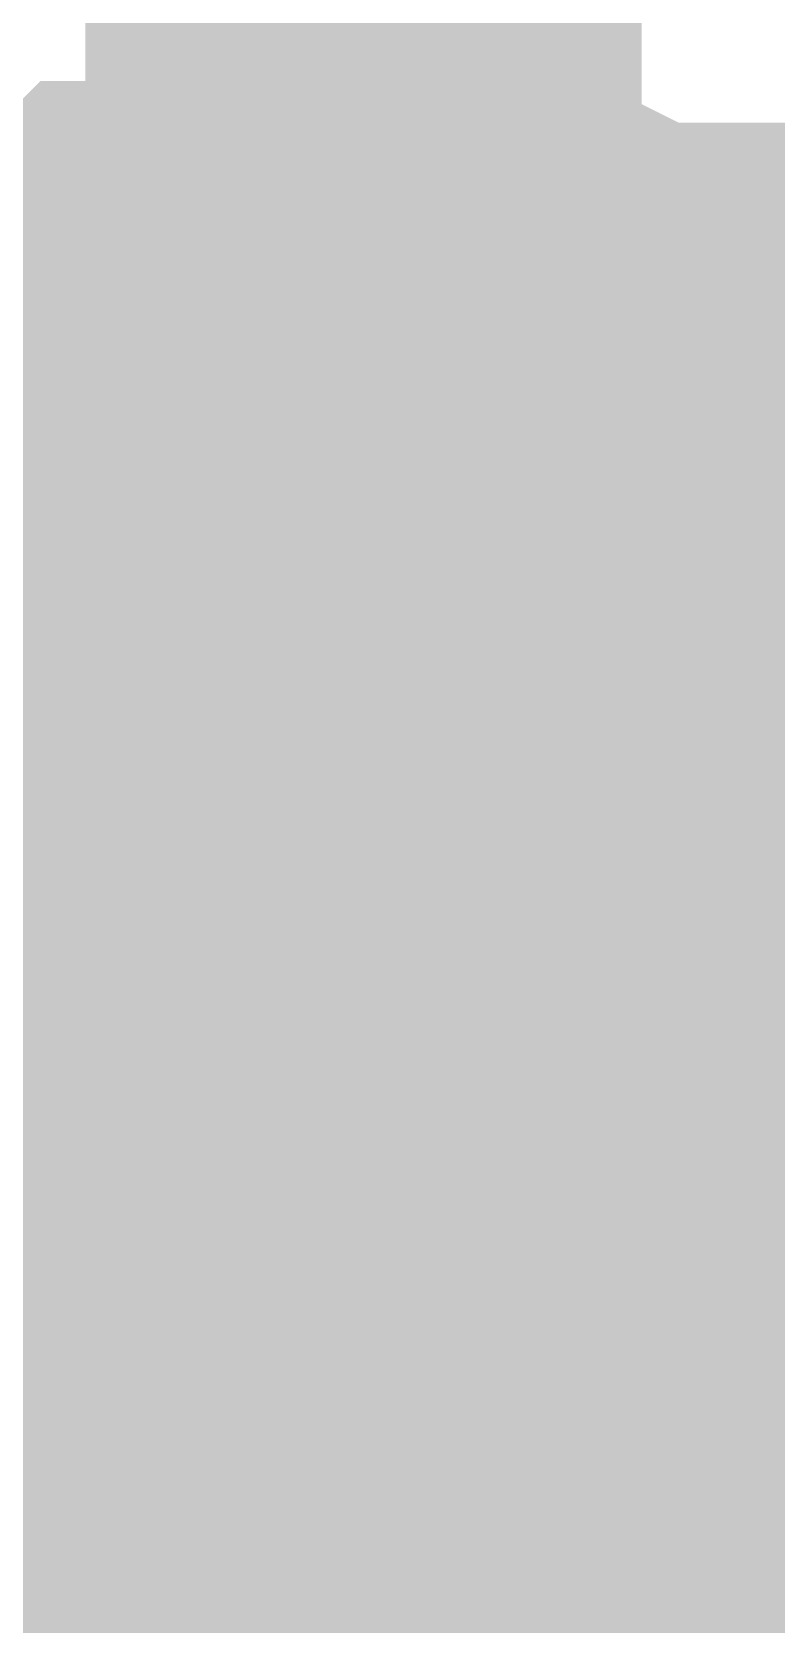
# Model space of a CAD drawing. Header units: inches. Extents: x 0 to 594, y 0 to 420.
# Drawn here: x 537.333 to 537.734, y 192.319 to 193.177 of the extents above; entities that cross this region are included whole.
import ezdxf

# ---------------------------------------------------------------- set-up
doc = ezdxf.new("R2010")
doc.units = ezdxf.units.IN
doc.layers.add('Sheet', color=255, linetype='Continuous')

msp = doc.modelspace()

# ---------------------------------------------------------------- linework, layer by layer
at = {"layer": 'Sheet'}
for points in [[(537.51177, 196.58383, 0.29972, 0.29972, 0), (537.51177, 192.48507, 0.29972, 0.29972, 0)], [(537.17579, 192.88823, 0.29972, 0.29972, 0), (537.19819, 192.91062, 0.29972, 0.29972, 0), (537.22059, 192.91062, 0.29972, 0.29972, 0), (537.24299, 192.93302, 0.29972, 0.29972, 0), (537.26539, 192.93302, 0.29972, 0.29972, 0), (537.28778, 192.95542, 0.29972, 0.29972, 0), (537.31018, 192.95542, 0.29972, 0.29972, 0), (537.33258, 192.97782, 0.29972, 0.29972, 0), (537.35498, 192.97782, 0.29972, 0.29972, 0), (537.37738, 192.97782, 0.29972, 0.29972, 0), (537.39977, 193.00021, 0.29972, 0.29972, 0), (537.42217, 193.00021, 0.29972, 0.29972, 0), (537.46697, 193.00021, 0.29972, 0.29972, 0), (537.48937, 193.00021, 0.29972, 0.29972, 0), (537.51177, 193.00021, 0.29972, 0.29972, 0)], [(537.17579, 192.88823, 0.29972, 0.29972, 0), (537.19819, 192.91062, 0.29972, 0.29972, 0), (537.22059, 192.91062, 0.29972, 0.29972, 0), (537.24299, 192.93302, 0.29972, 0.29972, 0), (537.26539, 192.93302, 0.29972, 0.29972, 0), (537.28778, 192.95542, 0.29972, 0.29972, 0), (537.31018, 192.95542, 0.29972, 0.29972, 0), (537.33258, 192.97782, 0.29972, 0.29972, 0), (537.35498, 192.97782, 0.29972, 0.29972, 0), (537.37738, 192.97782, 0.29972, 0.29972, 0), (537.39977, 193.00021, 0.29972, 0.29972, 0), (537.42217, 193.00021, 0.29972, 0.29972, 0), (537.46697, 193.00021, 0.29972, 0.29972, 0), (537.48937, 193.00021, 0.29972, 0.29972, 0), (537.51177, 193.00021, 0.29972, 0.29972, 0)], [(537.17579, 192.88823, 0.29972, 0.29972, 0), (537.19819, 192.91062, 0.29972, 0.29972, 0), (537.22059, 192.91062, 0.29972, 0.29972, 0), (537.24299, 192.93302, 0.29972, 0.29972, 0), (537.26539, 192.93302, 0.29972, 0.29972, 0), (537.28778, 192.95542, 0.29972, 0.29972, 0), (537.31018, 192.95542, 0.29972, 0.29972, 0), (537.33258, 192.97782, 0.29972, 0.29972, 0), (537.35498, 192.97782, 0.29972, 0.29972, 0), (537.37738, 192.97782, 0.29972, 0.29972, 0), (537.39977, 193.00021, 0.29972, 0.29972, 0), (537.42217, 193.00021, 0.29972, 0.29972, 0), (537.46697, 193.00021, 0.29972, 0.29972, 0), (537.48937, 193.00021, 0.29972, 0.29972, 0), (537.51177, 193.00021, 0.29972, 0.29972, 0)], [(537.17579, 192.88823, 0.29972, 0.29972, 0), (537.19819, 192.91062, 0.29972, 0.29972, 0), (537.22059, 192.91062, 0.29972, 0.29972, 0), (537.24299, 192.93302, 0.29972, 0.29972, 0), (537.26539, 192.93302, 0.29972, 0.29972, 0), (537.28778, 192.95542, 0.29972, 0.29972, 0), (537.31018, 192.95542, 0.29972, 0.29972, 0), (537.33258, 192.97782, 0.29972, 0.29972, 0), (537.35498, 192.97782, 0.29972, 0.29972, 0), (537.37738, 192.97782, 0.29972, 0.29972, 0), (537.39977, 193.00021, 0.29972, 0.29972, 0), (537.42217, 193.00021, 0.29972, 0.29972, 0), (537.46697, 193.00021, 0.29972, 0.29972, 0), (537.48937, 193.00021, 0.29972, 0.29972, 0), (537.51177, 193.00021, 0.29972, 0.29972, 0)], [(537.17579, 192.88823, 0.29972, 0.29972, 0), (537.19819, 192.91062, 0.29972, 0.29972, 0), (537.22059, 192.91062, 0.29972, 0.29972, 0), (537.24299, 192.93302, 0.29972, 0.29972, 0), (537.26539, 192.93302, 0.29972, 0.29972, 0), (537.28778, 192.95542, 0.29972, 0.29972, 0), (537.31018, 192.95542, 0.29972, 0.29972, 0), (537.33258, 192.97782, 0.29972, 0.29972, 0), (537.35498, 192.97782, 0.29972, 0.29972, 0), (537.37738, 192.97782, 0.29972, 0.29972, 0), (537.39977, 193.00021, 0.29972, 0.29972, 0), (537.42217, 193.00021, 0.29972, 0.29972, 0), (537.46697, 193.00021, 0.29972, 0.29972, 0), (537.48937, 193.00021, 0.29972, 0.29972, 0), (537.51177, 193.00021, 0.29972, 0.29972, 0)], [(537.17579, 192.88823, 0.29972, 0.29972, 0), (537.19819, 192.91062, 0.29972, 0.29972, 0), (537.22059, 192.91062, 0.29972, 0.29972, 0), (537.24299, 192.93302, 0.29972, 0.29972, 0), (537.26539, 192.93302, 0.29972, 0.29972, 0), (537.28778, 192.95542, 0.29972, 0.29972, 0), (537.31018, 192.95542, 0.29972, 0.29972, 0), (537.33258, 192.97782, 0.29972, 0.29972, 0), (537.35498, 192.97782, 0.29972, 0.29972, 0), (537.37738, 192.97782, 0.29972, 0.29972, 0), (537.39977, 193.00021, 0.29972, 0.29972, 0), (537.42217, 193.00021, 0.29972, 0.29972, 0), (537.46697, 193.00021, 0.29972, 0.29972, 0), (537.48937, 193.00021, 0.29972, 0.29972, 0), (537.51177, 193.00021, 0.29972, 0.29972, 0)], [(537.17579, 192.88823, 0.29972, 0.29972, 0), (537.19819, 192.91062, 0.29972, 0.29972, 0), (537.22059, 192.91062, 0.29972, 0.29972, 0), (537.24299, 192.93302, 0.29972, 0.29972, 0), (537.26539, 192.93302, 0.29972, 0.29972, 0), (537.28778, 192.95542, 0.29972, 0.29972, 0), (537.31018, 192.95542, 0.29972, 0.29972, 0), (537.33258, 192.97782, 0.29972, 0.29972, 0), (537.35498, 192.97782, 0.29972, 0.29972, 0), (537.37738, 192.97782, 0.29972, 0.29972, 0), (537.39977, 193.00021, 0.29972, 0.29972, 0), (537.42217, 193.00021, 0.29972, 0.29972, 0), (537.46697, 193.00021, 0.29972, 0.29972, 0), (537.48937, 193.00021, 0.29972, 0.29972, 0), (537.51177, 193.00021, 0.29972, 0.29972, 0)], [(537.17579, 192.88823, 0.29972, 0.29972, 0), (537.19819, 192.91062, 0.29972, 0.29972, 0), (537.22059, 192.91062, 0.29972, 0.29972, 0), (537.24299, 192.93302, 0.29972, 0.29972, 0), (537.26539, 192.93302, 0.29972, 0.29972, 0), (537.28778, 192.95542, 0.29972, 0.29972, 0), (537.31018, 192.95542, 0.29972, 0.29972, 0), (537.33258, 192.97782, 0.29972, 0.29972, 0), (537.35498, 192.97782, 0.29972, 0.29972, 0), (537.37738, 192.97782, 0.29972, 0.29972, 0), (537.39977, 193.00021, 0.29972, 0.29972, 0), (537.42217, 193.00021, 0.29972, 0.29972, 0), (537.46697, 193.00021, 0.29972, 0.29972, 0), (537.48937, 193.00021, 0.29972, 0.29972, 0), (537.51177, 193.00021, 0.29972, 0.29972, 0)], [(537.51177, 193.00021, 0.29972, 0.29972, 0), (537.51177, 193.00021, 0.29972, 0.29972, 0)], [(537.51177, 193.00021, 0.29972, 0.29972, 0), (537.53416, 193.00021, 0.29972, 0.29972, 0), (537.55656, 193.00021, 0.29972, 0.29972, 0), (537.57896, 193.00021, 0.29972, 0.29972, 0), (537.60136, 193.00021, 0.29972, 0.29972, 0), (537.64615, 192.97782, 0.29972, 0.29972, 0), (537.66855, 192.97782, 0.29972, 0.29972, 0), (537.69095, 192.97782, 0.29972, 0.29972, 0), (537.71335, 192.95542, 0.29972, 0.29972, 0), (537.73575, 192.95542, 0.29972, 0.29972, 0), (537.75815, 192.93302, 0.29972, 0.29972, 0), (537.78054, 192.93302, 0.29972, 0.29972, 0), (537.80294, 192.91062, 0.29972, 0.29972, 0), (537.80294, 192.91062, 0.29972, 0.29972, 0), (537.82534, 192.88823, 0.29972, 0.29972, 0), (537.84774, 192.86583, 0.29972, 0.29972, 0), (537.87014, 192.84343, 0.29972, 0.29972, 0), (537.89253, 192.84343, 0.29972, 0.29972, 0)], [(537.51177, 193.00021, 0.29972, 0.29972, 0), (537.51177, 193.00021, 0.29972, 0.29972, 0)], [(537.51177, 193.00021, 0.29972, 0.29972, 0), (537.53416, 193.00021, 0.29972, 0.29972, 0), (537.55656, 193.00021, 0.29972, 0.29972, 0), (537.57896, 193.00021, 0.29972, 0.29972, 0), (537.60136, 193.00021, 0.29972, 0.29972, 0), (537.64615, 192.97782, 0.29972, 0.29972, 0), (537.66855, 192.97782, 0.29972, 0.29972, 0), (537.69095, 192.97782, 0.29972, 0.29972, 0), (537.71335, 192.95542, 0.29972, 0.29972, 0), (537.73575, 192.95542, 0.29972, 0.29972, 0), (537.75815, 192.93302, 0.29972, 0.29972, 0), (537.78054, 192.93302, 0.29972, 0.29972, 0), (537.80294, 192.91062, 0.29972, 0.29972, 0), (537.80294, 192.91062, 0.29972, 0.29972, 0), (537.82534, 192.88823, 0.29972, 0.29972, 0), (537.84774, 192.86583, 0.29972, 0.29972, 0), (537.87014, 192.84343, 0.29972, 0.29972, 0), (537.89253, 192.84343, 0.29972, 0.29972, 0)], [(537.51177, 193.00021, 0.29972, 0.29972, 0), (537.51177, 193.00021, 0.29972, 0.29972, 0)], [(537.51177, 193.00021, 0.29972, 0.29972, 0), (537.53416, 193.00021, 0.29972, 0.29972, 0), (537.55656, 193.00021, 0.29972, 0.29972, 0), (537.57896, 193.00021, 0.29972, 0.29972, 0), (537.60136, 193.00021, 0.29972, 0.29972, 0), (537.64615, 192.97782, 0.29972, 0.29972, 0), (537.66855, 192.97782, 0.29972, 0.29972, 0), (537.69095, 192.97782, 0.29972, 0.29972, 0), (537.71335, 192.95542, 0.29972, 0.29972, 0), (537.73575, 192.95542, 0.29972, 0.29972, 0), (537.75815, 192.93302, 0.29972, 0.29972, 0), (537.78054, 192.93302, 0.29972, 0.29972, 0), (537.80294, 192.91062, 0.29972, 0.29972, 0), (537.80294, 192.91062, 0.29972, 0.29972, 0), (537.82534, 192.88823, 0.29972, 0.29972, 0), (537.84774, 192.86583, 0.29972, 0.29972, 0), (537.87014, 192.84343, 0.29972, 0.29972, 0), (537.89253, 192.84343, 0.29972, 0.29972, 0)], [(537.51177, 193.00021, 0.29972, 0.29972, 0), (537.51177, 193.00021, 0.29972, 0.29972, 0)], [(537.51177, 193.00021, 0.29972, 0.29972, 0), (537.53416, 193.00021, 0.29972, 0.29972, 0), (537.55656, 193.00021, 0.29972, 0.29972, 0), (537.57896, 193.00021, 0.29972, 0.29972, 0), (537.60136, 193.00021, 0.29972, 0.29972, 0), (537.64615, 192.97782, 0.29972, 0.29972, 0), (537.66855, 192.97782, 0.29972, 0.29972, 0), (537.69095, 192.97782, 0.29972, 0.29972, 0), (537.71335, 192.95542, 0.29972, 0.29972, 0), (537.73575, 192.95542, 0.29972, 0.29972, 0), (537.75815, 192.93302, 0.29972, 0.29972, 0), (537.78054, 192.93302, 0.29972, 0.29972, 0), (537.80294, 192.91062, 0.29972, 0.29972, 0), (537.80294, 192.91062, 0.29972, 0.29972, 0), (537.82534, 192.88823, 0.29972, 0.29972, 0), (537.84774, 192.86583, 0.29972, 0.29972, 0), (537.87014, 192.84343, 0.29972, 0.29972, 0), (537.89253, 192.84343, 0.29972, 0.29972, 0)], [(537.51177, 193.00021, 0.29972, 0.29972, 0), (537.51177, 193.00021, 0.29972, 0.29972, 0)], [(537.51177, 193.00021, 0.29972, 0.29972, 0), (537.53416, 193.00021, 0.29972, 0.29972, 0), (537.55656, 193.00021, 0.29972, 0.29972, 0), (537.57896, 193.00021, 0.29972, 0.29972, 0), (537.60136, 193.00021, 0.29972, 0.29972, 0), (537.64615, 192.97782, 0.29972, 0.29972, 0), (537.66855, 192.97782, 0.29972, 0.29972, 0), (537.69095, 192.97782, 0.29972, 0.29972, 0), (537.71335, 192.95542, 0.29972, 0.29972, 0), (537.73575, 192.95542, 0.29972, 0.29972, 0), (537.75815, 192.93302, 0.29972, 0.29972, 0), (537.78054, 192.93302, 0.29972, 0.29972, 0), (537.80294, 192.91062, 0.29972, 0.29972, 0), (537.80294, 192.91062, 0.29972, 0.29972, 0), (537.82534, 192.88823, 0.29972, 0.29972, 0), (537.84774, 192.86583, 0.29972, 0.29972, 0), (537.87014, 192.84343, 0.29972, 0.29972, 0), (537.89253, 192.84343, 0.29972, 0.29972, 0)], [(537.51177, 193.00021, 0.29972, 0.29972, 0), (537.51177, 193.00021, 0.29972, 0.29972, 0)], [(537.51177, 193.00021, 0.29972, 0.29972, 0), (537.53416, 193.00021, 0.29972, 0.29972, 0), (537.55656, 193.00021, 0.29972, 0.29972, 0), (537.57896, 193.00021, 0.29972, 0.29972, 0), (537.60136, 193.00021, 0.29972, 0.29972, 0), (537.64615, 192.97782, 0.29972, 0.29972, 0), (537.66855, 192.97782, 0.29972, 0.29972, 0), (537.69095, 192.97782, 0.29972, 0.29972, 0), (537.71335, 192.95542, 0.29972, 0.29972, 0), (537.73575, 192.95542, 0.29972, 0.29972, 0), (537.75815, 192.93302, 0.29972, 0.29972, 0), (537.78054, 192.93302, 0.29972, 0.29972, 0), (537.80294, 192.91062, 0.29972, 0.29972, 0), (537.80294, 192.91062, 0.29972, 0.29972, 0), (537.82534, 192.88823, 0.29972, 0.29972, 0), (537.84774, 192.86583, 0.29972, 0.29972, 0), (537.87014, 192.84343, 0.29972, 0.29972, 0), (537.89253, 192.84343, 0.29972, 0.29972, 0)], [(537.51177, 193.00021, 0.29972, 0.29972, 0), (537.51177, 193.00021, 0.29972, 0.29972, 0)], [(537.51177, 193.00021, 0.29972, 0.29972, 0), (537.53416, 193.00021, 0.29972, 0.29972, 0), (537.55656, 193.00021, 0.29972, 0.29972, 0), (537.57896, 193.00021, 0.29972, 0.29972, 0), (537.60136, 193.00021, 0.29972, 0.29972, 0), (537.64615, 192.97782, 0.29972, 0.29972, 0), (537.66855, 192.97782, 0.29972, 0.29972, 0), (537.69095, 192.97782, 0.29972, 0.29972, 0), (537.71335, 192.95542, 0.29972, 0.29972, 0), (537.73575, 192.95542, 0.29972, 0.29972, 0), (537.75815, 192.93302, 0.29972, 0.29972, 0), (537.78054, 192.93302, 0.29972, 0.29972, 0), (537.80294, 192.91062, 0.29972, 0.29972, 0), (537.80294, 192.91062, 0.29972, 0.29972, 0), (537.82534, 192.88823, 0.29972, 0.29972, 0), (537.84774, 192.86583, 0.29972, 0.29972, 0), (537.87014, 192.84343, 0.29972, 0.29972, 0), (537.89253, 192.84343, 0.29972, 0.29972, 0)], [(537.51177, 193.00021, 0.29972, 0.29972, 0), (537.51177, 193.00021, 0.29972, 0.29972, 0)], [(537.51177, 193.00021, 0.29972, 0.29972, 0), (537.53416, 193.00021, 0.29972, 0.29972, 0), (537.55656, 193.00021, 0.29972, 0.29972, 0), (537.57896, 193.00021, 0.29972, 0.29972, 0), (537.60136, 193.00021, 0.29972, 0.29972, 0), (537.64615, 192.97782, 0.29972, 0.29972, 0), (537.66855, 192.97782, 0.29972, 0.29972, 0), (537.69095, 192.97782, 0.29972, 0.29972, 0), (537.71335, 192.95542, 0.29972, 0.29972, 0), (537.73575, 192.95542, 0.29972, 0.29972, 0), (537.75815, 192.93302, 0.29972, 0.29972, 0), (537.78054, 192.93302, 0.29972, 0.29972, 0), (537.80294, 192.91062, 0.29972, 0.29972, 0), (537.80294, 192.91062, 0.29972, 0.29972, 0), (537.82534, 192.88823, 0.29972, 0.29972, 0), (537.84774, 192.86583, 0.29972, 0.29972, 0), (537.87014, 192.84343, 0.29972, 0.29972, 0), (537.89253, 192.84343, 0.29972, 0.29972, 0)], [(537.26539, 192.93302, 0.09906, 0.09906, 0), (537.28778, 192.95542, 0.09906, 0.09906, 0), (537.31018, 192.95542, 0.09906, 0.09906, 0), (537.33258, 192.97782, 0.09906, 0.09906, 0), (537.35498, 192.97782, 0.09906, 0.09906, 0), (537.37738, 192.97782, 0.09906, 0.09906, 0), (537.39977, 193.00021, 0.09906, 0.09906, 0), (537.42217, 193.00021, 0.09906, 0.09906, 0), (537.46697, 193.00021, 0.09906, 0.09906, 0), (537.48937, 193.00021, 0.09906, 0.09906, 0), (537.51177, 193.00021, 0.09906, 0.09906, 0)], [(537.26539, 192.93302, 0.09906, 0.09906, 0), (537.28778, 192.95542, 0.09906, 0.09906, 0), (537.31018, 192.95542, 0.09906, 0.09906, 0), (537.33258, 192.97782, 0.09906, 0.09906, 0), (537.35498, 192.97782, 0.09906, 0.09906, 0), (537.37738, 192.97782, 0.09906, 0.09906, 0), (537.39977, 193.00021, 0.09906, 0.09906, 0), (537.42217, 193.00021, 0.09906, 0.09906, 0), (537.46697, 193.00021, 0.09906, 0.09906, 0), (537.48937, 193.00021, 0.09906, 0.09906, 0), (537.51177, 193.00021, 0.09906, 0.09906, 0)], [(537.26539, 192.93302, 0.09906, 0.09906, 0), (537.28778, 192.95542, 0.09906, 0.09906, 0), (537.31018, 192.95542, 0.09906, 0.09906, 0), (537.33258, 192.97782, 0.09906, 0.09906, 0), (537.35498, 192.97782, 0.09906, 0.09906, 0), (537.37738, 192.97782, 0.09906, 0.09906, 0), (537.39977, 193.00021, 0.09906, 0.09906, 0), (537.42217, 193.00021, 0.09906, 0.09906, 0), (537.46697, 193.00021, 0.09906, 0.09906, 0), (537.48937, 193.00021, 0.09906, 0.09906, 0), (537.51177, 193.00021, 0.09906, 0.09906, 0)], [(537.26539, 192.93302, 0.09906, 0.09906, 0), (537.28778, 192.95542, 0.09906, 0.09906, 0), (537.31018, 192.95542, 0.09906, 0.09906, 0), (537.33258, 192.97782, 0.09906, 0.09906, 0), (537.35498, 192.97782, 0.09906, 0.09906, 0), (537.37738, 192.97782, 0.09906, 0.09906, 0), (537.39977, 193.00021, 0.09906, 0.09906, 0), (537.42217, 193.00021, 0.09906, 0.09906, 0), (537.46697, 193.00021, 0.09906, 0.09906, 0), (537.48937, 193.00021, 0.09906, 0.09906, 0), (537.51177, 193.00021, 0.09906, 0.09906, 0)], [(537.26539, 192.93302, 0.09906, 0.09906, 0), (537.28778, 192.95542, 0.09906, 0.09906, 0), (537.31018, 192.95542, 0.09906, 0.09906, 0), (537.33258, 192.97782, 0.09906, 0.09906, 0), (537.35498, 192.97782, 0.09906, 0.09906, 0), (537.37738, 192.97782, 0.09906, 0.09906, 0), (537.39977, 193.00021, 0.09906, 0.09906, 0), (537.42217, 193.00021, 0.09906, 0.09906, 0), (537.46697, 193.00021, 0.09906, 0.09906, 0), (537.48937, 193.00021, 0.09906, 0.09906, 0), (537.51177, 193.00021, 0.09906, 0.09906, 0)], [(537.26539, 192.93302, 0.09906, 0.09906, 0), (537.28778, 192.95542, 0.09906, 0.09906, 0), (537.31018, 192.95542, 0.09906, 0.09906, 0), (537.33258, 192.97782, 0.09906, 0.09906, 0), (537.35498, 192.97782, 0.09906, 0.09906, 0), (537.37738, 192.97782, 0.09906, 0.09906, 0), (537.39977, 193.00021, 0.09906, 0.09906, 0), (537.42217, 193.00021, 0.09906, 0.09906, 0), (537.46697, 193.00021, 0.09906, 0.09906, 0), (537.48937, 193.00021, 0.09906, 0.09906, 0), (537.51177, 193.00021, 0.09906, 0.09906, 0)], [(537.26539, 192.93302, 0.09906, 0.09906, 0), (537.28778, 192.95542, 0.09906, 0.09906, 0), (537.31018, 192.95542, 0.09906, 0.09906, 0), (537.33258, 192.97782, 0.09906, 0.09906, 0), (537.35498, 192.97782, 0.09906, 0.09906, 0), (537.37738, 192.97782, 0.09906, 0.09906, 0), (537.39977, 193.00021, 0.09906, 0.09906, 0), (537.42217, 193.00021, 0.09906, 0.09906, 0), (537.46697, 193.00021, 0.09906, 0.09906, 0), (537.48937, 193.00021, 0.09906, 0.09906, 0), (537.51177, 193.00021, 0.09906, 0.09906, 0)], [(537.26539, 192.93302, 0.09906, 0.09906, 0), (537.28778, 192.95542, 0.09906, 0.09906, 0), (537.31018, 192.95542, 0.09906, 0.09906, 0), (537.33258, 192.97782, 0.09906, 0.09906, 0), (537.35498, 192.97782, 0.09906, 0.09906, 0), (537.37738, 192.97782, 0.09906, 0.09906, 0), (537.39977, 193.00021, 0.09906, 0.09906, 0), (537.42217, 193.00021, 0.09906, 0.09906, 0), (537.46697, 193.00021, 0.09906, 0.09906, 0), (537.48937, 193.00021, 0.09906, 0.09906, 0), (537.51177, 193.00021, 0.09906, 0.09906, 0)], [(537.51177, 193.00021, 0.09906, 0.09906, 0), (537.51177, 193.00021, 0.09906, 0.09906, 0)], [(537.51177, 193.00021, 0.09906, 0.09906, 0), (537.53416, 193.00021, 0.09906, 0.09906, 0), (537.55656, 193.00021, 0.09906, 0.09906, 0), (537.57896, 193.00021, 0.09906, 0.09906, 0), (537.60136, 193.00021, 0.09906, 0.09906, 0), (537.64615, 192.97782, 0.09906, 0.09906, 0), (537.66855, 192.97782, 0.09906, 0.09906, 0), (537.69095, 192.97782, 0.09906, 0.09906, 0), (537.71335, 192.95542, 0.09906, 0.09906, 0), (537.73575, 192.95542, 0.09906, 0.09906, 0), (537.75815, 192.93302, 0.09906, 0.09906, 0), (537.78054, 192.93302, 0.09906, 0.09906, 0), (537.80294, 192.91062, 0.09906, 0.09906, 0)], [(537.51177, 193.00021, 0.09906, 0.09906, 0), (537.51177, 193.00021, 0.09906, 0.09906, 0)], [(537.51177, 193.00021, 0.09906, 0.09906, 0), (537.53416, 193.00021, 0.09906, 0.09906, 0), (537.55656, 193.00021, 0.09906, 0.09906, 0), (537.57896, 193.00021, 0.09906, 0.09906, 0), (537.60136, 193.00021, 0.09906, 0.09906, 0), (537.64615, 192.97782, 0.09906, 0.09906, 0), (537.66855, 192.97782, 0.09906, 0.09906, 0), (537.69095, 192.97782, 0.09906, 0.09906, 0), (537.71335, 192.95542, 0.09906, 0.09906, 0), (537.73575, 192.95542, 0.09906, 0.09906, 0), (537.75815, 192.93302, 0.09906, 0.09906, 0), (537.78054, 192.93302, 0.09906, 0.09906, 0), (537.80294, 192.91062, 0.09906, 0.09906, 0)], [(537.51177, 193.00021, 0.09906, 0.09906, 0), (537.51177, 193.00021, 0.09906, 0.09906, 0)], [(537.51177, 193.00021, 0.09906, 0.09906, 0), (537.53416, 193.00021, 0.09906, 0.09906, 0), (537.55656, 193.00021, 0.09906, 0.09906, 0), (537.57896, 193.00021, 0.09906, 0.09906, 0), (537.60136, 193.00021, 0.09906, 0.09906, 0), (537.64615, 192.97782, 0.09906, 0.09906, 0), (537.66855, 192.97782, 0.09906, 0.09906, 0), (537.69095, 192.97782, 0.09906, 0.09906, 0), (537.71335, 192.95542, 0.09906, 0.09906, 0), (537.73575, 192.95542, 0.09906, 0.09906, 0), (537.75815, 192.93302, 0.09906, 0.09906, 0), (537.78054, 192.93302, 0.09906, 0.09906, 0), (537.80294, 192.91062, 0.09906, 0.09906, 0)], [(537.51177, 193.00021, 0.09906, 0.09906, 0), (537.51177, 193.00021, 0.09906, 0.09906, 0)], [(537.51177, 193.00021, 0.09906, 0.09906, 0), (537.53416, 193.00021, 0.09906, 0.09906, 0), (537.55656, 193.00021, 0.09906, 0.09906, 0), (537.57896, 193.00021, 0.09906, 0.09906, 0), (537.60136, 193.00021, 0.09906, 0.09906, 0), (537.64615, 192.97782, 0.09906, 0.09906, 0), (537.66855, 192.97782, 0.09906, 0.09906, 0), (537.69095, 192.97782, 0.09906, 0.09906, 0), (537.71335, 192.95542, 0.09906, 0.09906, 0), (537.73575, 192.95542, 0.09906, 0.09906, 0), (537.75815, 192.93302, 0.09906, 0.09906, 0), (537.78054, 192.93302, 0.09906, 0.09906, 0), (537.80294, 192.91062, 0.09906, 0.09906, 0)], [(537.51177, 193.00021, 0.09906, 0.09906, 0), (537.51177, 193.00021, 0.09906, 0.09906, 0)], [(537.51177, 193.00021, 0.09906, 0.09906, 0), (537.53416, 193.00021, 0.09906, 0.09906, 0), (537.55656, 193.00021, 0.09906, 0.09906, 0), (537.57896, 193.00021, 0.09906, 0.09906, 0), (537.60136, 193.00021, 0.09906, 0.09906, 0), (537.64615, 192.97782, 0.09906, 0.09906, 0), (537.66855, 192.97782, 0.09906, 0.09906, 0), (537.69095, 192.97782, 0.09906, 0.09906, 0), (537.71335, 192.95542, 0.09906, 0.09906, 0), (537.73575, 192.95542, 0.09906, 0.09906, 0), (537.75815, 192.93302, 0.09906, 0.09906, 0), (537.78054, 192.93302, 0.09906, 0.09906, 0), (537.80294, 192.91062, 0.09906, 0.09906, 0)], [(537.51177, 193.00021, 0.09906, 0.09906, 0), (537.51177, 193.00021, 0.09906, 0.09906, 0)], [(537.51177, 193.00021, 0.09906, 0.09906, 0), (537.53416, 193.00021, 0.09906, 0.09906, 0), (537.55656, 193.00021, 0.09906, 0.09906, 0), (537.57896, 193.00021, 0.09906, 0.09906, 0), (537.60136, 193.00021, 0.09906, 0.09906, 0), (537.64615, 192.97782, 0.09906, 0.09906, 0), (537.66855, 192.97782, 0.09906, 0.09906, 0), (537.69095, 192.97782, 0.09906, 0.09906, 0), (537.71335, 192.95542, 0.09906, 0.09906, 0), (537.73575, 192.95542, 0.09906, 0.09906, 0), (537.75815, 192.93302, 0.09906, 0.09906, 0), (537.78054, 192.93302, 0.09906, 0.09906, 0), (537.80294, 192.91062, 0.09906, 0.09906, 0)], [(537.51177, 193.00021, 0.09906, 0.09906, 0), (537.51177, 193.00021, 0.09906, 0.09906, 0)], [(537.51177, 193.00021, 0.09906, 0.09906, 0), (537.53416, 193.00021, 0.09906, 0.09906, 0), (537.55656, 193.00021, 0.09906, 0.09906, 0), (537.57896, 193.00021, 0.09906, 0.09906, 0), (537.60136, 193.00021, 0.09906, 0.09906, 0), (537.64615, 192.97782, 0.09906, 0.09906, 0), (537.66855, 192.97782, 0.09906, 0.09906, 0), (537.69095, 192.97782, 0.09906, 0.09906, 0), (537.71335, 192.95542, 0.09906, 0.09906, 0), (537.73575, 192.95542, 0.09906, 0.09906, 0), (537.75815, 192.93302, 0.09906, 0.09906, 0), (537.78054, 192.93302, 0.09906, 0.09906, 0), (537.80294, 192.91062, 0.09906, 0.09906, 0)], [(537.51177, 193.00021, 0.09906, 0.09906, 0), (537.51177, 193.00021, 0.09906, 0.09906, 0)], [(537.51177, 193.00021, 0.09906, 0.09906, 0), (537.53416, 193.00021, 0.09906, 0.09906, 0), (537.55656, 193.00021, 0.09906, 0.09906, 0), (537.57896, 193.00021, 0.09906, 0.09906, 0), (537.60136, 193.00021, 0.09906, 0.09906, 0), (537.64615, 192.97782, 0.09906, 0.09906, 0), (537.66855, 192.97782, 0.09906, 0.09906, 0), (537.69095, 192.97782, 0.09906, 0.09906, 0), (537.71335, 192.95542, 0.09906, 0.09906, 0), (537.73575, 192.95542, 0.09906, 0.09906, 0), (537.75815, 192.93302, 0.09906, 0.09906, 0), (537.78054, 192.93302, 0.09906, 0.09906, 0), (537.80294, 192.91062, 0.09906, 0.09906, 0)], [(530.00837, 192.48507, 0.29972, 0.29972, 0), (537.51177, 192.48507, 0.29972, 0.29972, 0), (550.00996, 192.48507, 0.29972, 0.29972, 0), (562.50815, 192.48507, 0.29972, 0.29972, 0)], [(537.51177, 188.38631, 0.29972, 0.29972, 0), (537.51177, 192.48507, 0.29972, 0.29972, 0)]]:
    msp.add_lwpolyline(points, format="xyseb", dxfattribs=at)
msp.add_lwpolyline([(537.24602, 192.50001, 0.508, 0.508, 1), (537.75402, 192.50001, 0.508, 0.508, 1)], format="xyseb", close=True, dxfattribs=at)

doc.saveas('drawing.dxf')
